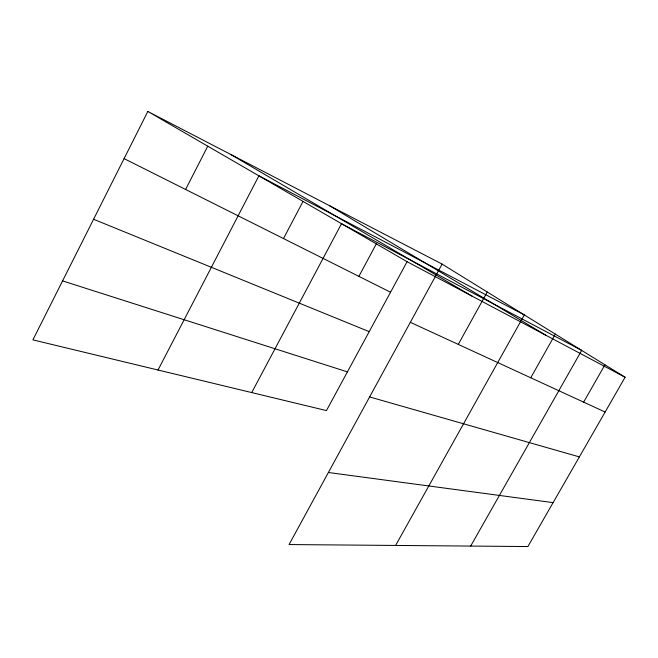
<?xml version="1.0" encoding="UTF-8"?>
<svg xmlns="http://www.w3.org/2000/svg" width="658" height="658" viewBox="0 0 658 658"><rect width="100%" height="100%" fill="white"/><g stroke="black" fill="none" stroke-linecap="round" stroke-linejoin="round"><path stroke-width="0.99" d="M147.828 111.449L32.9 339.873L326.458 410.584L407.08 261.703L147.828 111.449L442.11 264.097L625.1 377.248L527.889 546.551L289.068 544.553L442.11 264.097M185.605 189.463L207.763 146.183M158.027 370.018L258.89 175.818L524.319 314.927L395.598 545.449M283.491 238.55L303.034 201.397M251.718 392.587L341.51 223.704L581.688 350.401L470.676 546.074M358.89 276.36L376.327 243.879M458.272 344.397L487.233 291.996M530.751 377.782L555.344 334.116M583.638 402.137L604.957 364.795M328.391 472.493L553.107 502.638M369.623 396.939L579.369 456.899M62.576 280.892L347.416 371.885M93.576 219.27L369.204 331.648M410.345 322.313L605.121 412.04M124.091 158.619L390.548 292.234M407.08 261.703L625.1 377.248M230.645 154.408L472.238 296.24M329.551 205.707L546.025 335.341"/></g></svg>
